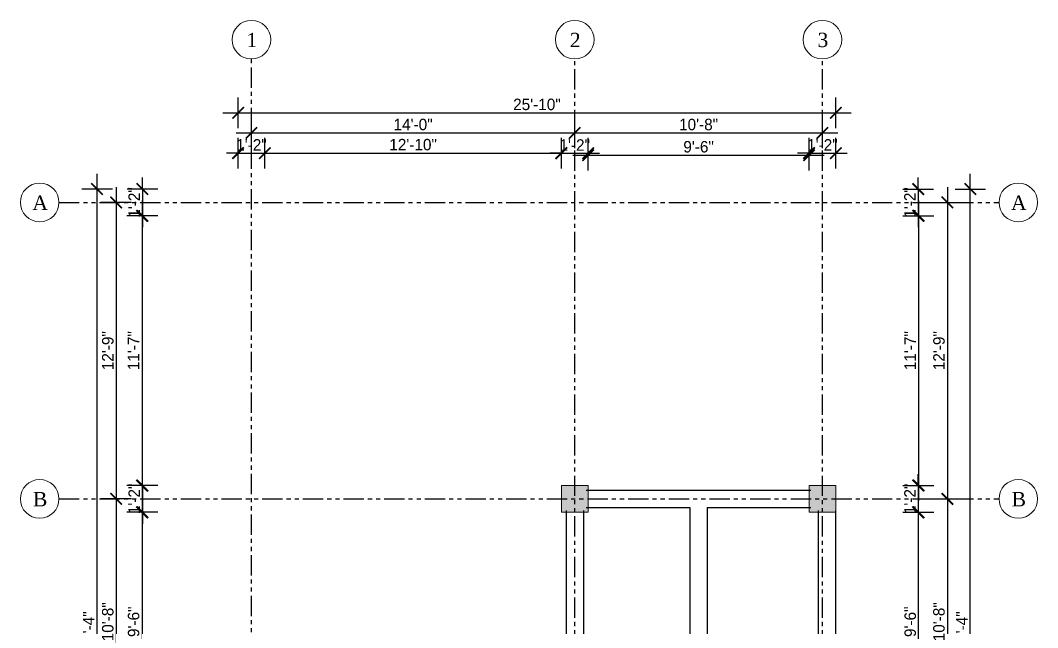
# Model space of a CAD drawing. Header units: inches. Extents: x -2812 to 9774, y -15726 to -746.
# Drawn here: x -1575 to -1043, y -9086 to -8769 of the extents above; entities that cross this region are included whole.
import ezdxf

# ---------------------------------------------------------------- set-up
doc = ezdxf.new("R2010")
doc.units = ezdxf.units.IN
doc.header["$LTSCALE"] = 17
doc.header["$MEASUREMENT"] = 0
doc.linetypes.add('PHANTOM2', pattern=[1.25, 0.625, -0.125, 0.125, -0.125, 0.125, -0.125])
for name, color, linetype, lineweight in [('25 BOT BAR', 12, 'Continuous', 25), ('column', 20, 'Continuous', 15), ('DOOR & WIN', 1, 'Continuous', 25), ('OUTLINE', 1, 'Continuous', 25), ('Profile ele', 4, 'Continuous', 25), ('TEXT', 231, 'Continuous', 20)]:
    doc.layers.add(name, color=color, linetype=linetype, lineweight=lineweight)
doc.layers.add('WINDOW', color=5, linetype='Continuous')
doc.styles.add('ARCHITECTURE', font='stylu.ttf')
doc.dimstyles.new('8 SCALE', dxfattribs={"dimscale": 0, "dimtxt": 6, "dimasz": 6, "dimexe": 8, "dimexo": 8, "dimgap": 1.25, "dimtad": 1, "dimdec": 0, "dimzin": 3, "dimdsep": 46, "dimlunit": 4, "dimtxsty": 'ARCHITECTURE', "dimblk": 'ARCHTICK', "dimcen": 8, "dimdle": 8, "dimclrd": 5, "dimclre": 5, "dimclrt": 7, "dimadec": 0, "dimazin": 0, "dimtfac": 0.75, "dimtdec": 0, "dimtix": 1, "dimtmove": 2, "dimatfit": 3, "dimldrblk": 'ARCHTICK', "dimfxl": 8, "dimfxlon": 1, "dimtolj": 1, "dimtzin": 0, "dimlwd": -1, "dimlwe": -1, "dimarcsym": 0})

# ---------------------------------------------------------------- blocks, each defined once
blk = doc.blocks.new('_ArchTick')
at = {"color": 0, "linetype": 'ByBlock', "const_width": 0.15}
blk.add_lwpolyline([(-0.5, -0.5), (0.5, 0.5)], dxfattribs=at)
blk = doc.blocks.new('*D2572')
at = {"layer": 'Defpoints', "color": 0, "transparency": 16777216}
for p in [(9426.94, -9963.09), (9412.94, -9981.88), (9426.94, -9981.88)]:
    blk.add_point(p, dxfattribs=at)
at = {"layer": 'OUTLINE', "color": 5, "transparency": 16777216}
for p, q in [((9412.94, -9971.09), (9412.94, -9955.09)), ((9426.94, -9971.09), (9426.94, -9955.09)), ((9412.94, -9963.09), (9406.94, -9963.09)), ((9412.94, -9963.09), (9426.94, -9963.09)), ((9426.94, -9963.09), (9432.94, -9963.09))]:
    blk.add_line(p, q, dxfattribs=at)
at = {"layer": 'OUTLINE', "color": 5, "transparency": 16777216, "xscale": 6, "yscale": 6, "zscale": 6}
blk.add_blockref('_ArchTick', (9412.94, -9963.09), dxfattribs=at)
at = {"layer": 'OUTLINE', "color": 5, "transparency": 16777216, "xscale": 6, "yscale": 6, "zscale": 6, "rotation": 180}
blk.add_blockref('_ArchTick', (9426.94, -9963.09), dxfattribs=at)
at = {"layer": 'OUTLINE', "color": 7, "transparency": 16777216, "insert": (9419.94, -9958.78), "char_height": 6, "attachment_point": 5, "style": 'ARCHITECTURE'}
blk.add_mtext('\\A1;1\'-2"', dxfattribs=at)
blk = doc.blocks.new('*D2573')
at = {"layer": 'Defpoints', "color": 0, "transparency": 16777216}
for p in [(9581.94, -9963.06), (9426.94, -9981.88), (9581.94, -9981.88)]:
    blk.add_point(p, dxfattribs=at)
at = {"layer": 'OUTLINE', "color": 5, "transparency": 16777216}
for p, q in [((9426.94, -9971.06), (9426.94, -9955.06)), ((9581.94, -9971.06), (9581.94, -9955.06)), ((9418.94, -9963.06), (9589.94, -9963.06))]:
    blk.add_line(p, q, dxfattribs=at)
at = {"layer": 'OUTLINE', "color": 5, "transparency": 16777216, "xscale": 6, "yscale": 6, "zscale": 6, "rotation": 180}
blk.add_blockref('_ArchTick', (9426.94, -9963.06), dxfattribs=at)
at = {"layer": 'OUTLINE', "color": 5, "transparency": 16777216, "xscale": 6, "yscale": 6, "zscale": 6}
blk.add_blockref('_ArchTick', (9581.94, -9963.06), dxfattribs=at)
at = {"layer": 'OUTLINE', "color": 7, "transparency": 16777216, "insert": (9504.44, -9958.7), "char_height": 6, "attachment_point": 5, "style": 'ARCHITECTURE'}
blk.add_mtext('\\A1;12\'-10"', dxfattribs=at)
blk = doc.blocks.new('*D2574')
at = {"layer": 'Defpoints', "color": 0, "transparency": 16777216}
for p in [(9595.94, -9963.17), (9581.94, -9981.88), (9595.94, -9981.88)]:
    blk.add_point(p, dxfattribs=at)
at = {"layer": 'OUTLINE', "color": 5, "transparency": 16777216}
for p, q in [((9581.94, -9971.17), (9581.94, -9955.17)), ((9595.94, -9971.17), (9595.94, -9955.17)), ((9581.94, -9963.17), (9575.94, -9963.17)), ((9581.94, -9963.17), (9595.94, -9963.17)), ((9595.94, -9963.17), (9601.94, -9963.17))]:
    blk.add_line(p, q, dxfattribs=at)
at = {"layer": 'OUTLINE', "color": 5, "transparency": 16777216, "xscale": 6, "yscale": 6, "zscale": 6}
blk.add_blockref('_ArchTick', (9581.94, -9963.17), dxfattribs=at)
at = {"layer": 'OUTLINE', "color": 5, "transparency": 16777216, "xscale": 6, "yscale": 6, "zscale": 6, "rotation": 180}
blk.add_blockref('_ArchTick', (9595.94, -9963.17), dxfattribs=at)
at = {"layer": 'OUTLINE', "color": 7, "transparency": 16777216, "insert": (9588.94, -9958.86), "char_height": 6, "attachment_point": 5, "style": 'ARCHITECTURE'}
blk.add_mtext('\\A1;1\'-2"', dxfattribs=at)
blk = doc.blocks.new('*D2575')
at = {"layer": 'Defpoints', "color": 0, "transparency": 16777216}
for p in [(9711.41, -9964.18), (9595.94, -9981.88), (9711.41, -9981.88)]:
    blk.add_point(p, dxfattribs=at)
at = {"layer": 'OUTLINE', "color": 5, "transparency": 16777216}
for p, q in [((9595.94, -9972.18), (9595.94, -9956.18)), ((9711.41, -9972.18), (9711.41, -9956.18)), ((9587.94, -9964.18), (9719.41, -9964.18))]:
    blk.add_line(p, q, dxfattribs=at)
at = {"layer": 'OUTLINE', "color": 5, "transparency": 16777216, "xscale": 6, "yscale": 6, "zscale": 6, "rotation": 180}
blk.add_blockref('_ArchTick', (9595.94, -9964.18), dxfattribs=at)
at = {"layer": 'OUTLINE', "color": 5, "transparency": 16777216, "xscale": 6, "yscale": 6, "zscale": 6}
blk.add_blockref('_ArchTick', (9711.41, -9964.18), dxfattribs=at)
at = {"layer": 'OUTLINE', "color": 7, "transparency": 16777216, "insert": (9653.68, -9959.81), "char_height": 6, "attachment_point": 5, "style": 'ARCHITECTURE'}
blk.add_mtext('\\A1;9\'-6"', dxfattribs=at)
blk = doc.blocks.new('*D2576')
at = {"layer": 'Defpoints', "color": 0, "transparency": 16777216}
for p in [(9725.41, -9963.09), (9711.41, -9981.88), (9725.41, -9981.88)]:
    blk.add_point(p, dxfattribs=at)
at = {"layer": 'OUTLINE', "color": 5, "transparency": 16777216}
for p, q in [((9711.41, -9971.09), (9711.41, -9955.09)), ((9725.41, -9971.09), (9725.41, -9955.09)), ((9711.41, -9963.09), (9705.41, -9963.09)), ((9711.41, -9963.09), (9725.41, -9963.09)), ((9725.41, -9963.09), (9731.41, -9963.09))]:
    blk.add_line(p, q, dxfattribs=at)
at = {"layer": 'OUTLINE', "color": 5, "transparency": 16777216, "xscale": 6, "yscale": 6, "zscale": 6}
blk.add_blockref('_ArchTick', (9711.41, -9963.09), dxfattribs=at)
at = {"layer": 'OUTLINE', "color": 5, "transparency": 16777216, "xscale": 6, "yscale": 6, "zscale": 6, "rotation": 180}
blk.add_blockref('_ArchTick', (9725.41, -9963.09), dxfattribs=at)
at = {"layer": 'OUTLINE', "color": 7, "transparency": 16777216, "insert": (9718.41, -9958.78), "char_height": 6, "attachment_point": 5, "style": 'ARCHITECTURE'}
blk.add_mtext('\\A1;1\'-2"', dxfattribs=at)
blk = doc.blocks.new('*D2577')
at = {"layer": 'Defpoints', "color": 0, "transparency": 16777216}
for p in [(9588.94, -9952.56), (9419.94, -9982.88), (9588.94, -9982.88)]:
    blk.add_point(p, dxfattribs=at)
at = {"layer": 'OUTLINE', "color": 5, "transparency": 16777216}
for p, q in [((9419.94, -9960.56), (9419.94, -9944.56)), ((9588.94, -9960.56), (9588.94, -9944.56)), ((9411.94, -9952.56), (9596.94, -9952.56))]:
    blk.add_line(p, q, dxfattribs=at)
at = {"layer": 'OUTLINE', "color": 5, "transparency": 16777216, "xscale": 6, "yscale": 6, "zscale": 6, "rotation": 180}
blk.add_blockref('_ArchTick', (9419.94, -9952.56), dxfattribs=at)
at = {"layer": 'OUTLINE', "color": 5, "transparency": 16777216, "xscale": 6, "yscale": 6, "zscale": 6}
blk.add_blockref('_ArchTick', (9588.94, -9952.56), dxfattribs=at)
at = {"layer": 'OUTLINE', "color": 7, "transparency": 16777216, "insert": (9504.44, -9948.15), "char_height": 6, "attachment_point": 5, "style": 'ARCHITECTURE'}
blk.add_mtext('\\A1;14\'-0"', dxfattribs=at)
blk = doc.blocks.new('*D2578')
at = {"layer": 'Defpoints', "color": 0, "transparency": 16777216}
for p in [(9718.41, -9952.56), (9588.94, -9982.88), (9718.41, -9982.88)]:
    blk.add_point(p, dxfattribs=at)
at = {"layer": 'OUTLINE', "color": 5, "transparency": 16777216}
for p, q in [((9588.94, -9960.56), (9588.94, -9944.56)), ((9718.41, -9960.56), (9718.41, -9944.56)), ((9580.94, -9952.56), (9726.41, -9952.56))]:
    blk.add_line(p, q, dxfattribs=at)
at = {"layer": 'OUTLINE', "color": 5, "transparency": 16777216, "xscale": 6, "yscale": 6, "zscale": 6, "rotation": 180}
blk.add_blockref('_ArchTick', (9588.94, -9952.56), dxfattribs=at)
at = {"layer": 'OUTLINE', "color": 5, "transparency": 16777216, "xscale": 6, "yscale": 6, "zscale": 6}
blk.add_blockref('_ArchTick', (9718.41, -9952.56), dxfattribs=at)
at = {"layer": 'OUTLINE', "color": 7, "transparency": 16777216, "insert": (9653.68, -9948.18), "char_height": 6, "attachment_point": 5, "style": 'ARCHITECTURE'}
blk.add_mtext('\\A1;10\'-8"', dxfattribs=at)
blk = doc.blocks.new('*D2579')
at = {"layer": 'Defpoints', "color": 0, "transparency": 16777216}
for p in [(9725.41, -9942.05), (9412.94, -9981.88), (9725.41, -9981.88)]:
    blk.add_point(p, dxfattribs=at)
at = {"layer": 'OUTLINE', "color": 5, "transparency": 16777216}
for p, q in [((9412.94, -9950.05), (9412.94, -9934.05)), ((9725.41, -9950.05), (9725.41, -9934.05)), ((9404.94, -9942.05), (9733.41, -9942.05))]:
    blk.add_line(p, q, dxfattribs=at)
at = {"layer": 'OUTLINE', "color": 5, "transparency": 16777216, "xscale": 6, "yscale": 6, "zscale": 6, "rotation": 180}
blk.add_blockref('_ArchTick', (9412.94, -9942.05), dxfattribs=at)
at = {"layer": 'OUTLINE', "color": 5, "transparency": 16777216, "xscale": 6, "yscale": 6, "zscale": 6}
blk.add_blockref('_ArchTick', (9725.41, -9942.05), dxfattribs=at)
at = {"layer": 'OUTLINE', "color": 7, "transparency": 16777216, "insert": (9569.18, -9937.65), "char_height": 6, "attachment_point": 5, "style": 'ARCHITECTURE'}
blk.add_mtext('\\A1;25\'-10"', dxfattribs=at)
blk = doc.blocks.new('*D2580')
at = {"layer": 'Defpoints', "color": 0, "transparency": 16777216}
for p in [(9725.41, -9981.88), (9725.41, -9995.88), (9768.46, -9995.88)]:
    blk.add_point(p, dxfattribs=at)
at = {"layer": 'OUTLINE', "color": 5, "transparency": 16777216}
for p, q in [((9768.46, -9981.88), (9768.46, -9975.88)), ((9760.46, -9981.88), (9776.46, -9981.88)), ((9768.46, -9981.88), (9768.46, -9995.88)), ((9760.46, -9995.88), (9776.46, -9995.88)), ((9768.46, -9995.88), (9768.46, -10001.88))]:
    blk.add_line(p, q, dxfattribs=at)
at = {"layer": 'OUTLINE', "color": 5, "transparency": 16777216, "xscale": 6, "yscale": 6, "zscale": 6}
for p, rotation in [((9768.46, -9981.88), 270), ((9768.46, -9995.88), 90)]:
    blk.add_blockref('_ArchTick', p, dxfattribs=dict(at, rotation=rotation))
at = {"layer": 'OUTLINE', "color": 7, "transparency": 16777216, "insert": (9764.15, -9988.88), "char_height": 6, "attachment_point": 5, "rotation": 90, "style": 'ARCHITECTURE'}
blk.add_mtext('\\A1;1\'-2"', dxfattribs=at)
blk = doc.blocks.new('*D2581')
at = {"layer": 'Defpoints', "color": 0, "transparency": 16777216}
for p in [(9725.41, -9995.88), (9725.41, -10136.88), (9768.72, -10136.88)]:
    blk.add_point(p, dxfattribs=at)
at = {"layer": 'OUTLINE', "color": 5, "transparency": 16777216}
for p, q in [((9768.72, -9987.88), (9768.72, -10144.88)), ((9760.72, -9995.88), (9776.72, -9995.88)), ((9760.72, -10136.88), (9776.72, -10136.88))]:
    blk.add_line(p, q, dxfattribs=at)
at = {"layer": 'OUTLINE', "color": 5, "transparency": 16777216, "xscale": 6, "yscale": 6, "zscale": 6}
for p, rotation in [((9768.72, -9995.88), 90), ((9768.72, -10136.88), 270)]:
    blk.add_blockref('_ArchTick', p, dxfattribs=dict(at, rotation=rotation))
at = {"layer": 'OUTLINE', "color": 7, "transparency": 16777216, "insert": (9764.25, -10066.38), "char_height": 6, "attachment_point": 5, "rotation": 90, "style": 'ARCHITECTURE'}
blk.add_mtext('\\A1;11\'-7"', dxfattribs=at)
blk = doc.blocks.new('*D2582')
at = {"layer": 'Defpoints', "color": 0, "transparency": 16777216}
for p in [(9725.41, -10136.88), (9725.41, -10150.88), (9768.46, -10150.88)]:
    blk.add_point(p, dxfattribs=at)
at = {"layer": 'OUTLINE', "color": 5, "transparency": 16777216}
for p, q in [((9768.46, -10136.88), (9768.46, -10130.88)), ((9760.46, -10136.88), (9776.46, -10136.88)), ((9768.46, -10136.88), (9768.46, -10150.88)), ((9760.46, -10150.88), (9776.46, -10150.88)), ((9768.46, -10150.88), (9768.46, -10156.88))]:
    blk.add_line(p, q, dxfattribs=at)
at = {"layer": 'OUTLINE', "color": 5, "transparency": 16777216, "xscale": 6, "yscale": 6, "zscale": 6}
for p, rotation in [((9768.46, -10136.88), 270), ((9768.46, -10150.88), 90)]:
    blk.add_blockref('_ArchTick', p, dxfattribs=dict(at, rotation=rotation))
at = {"layer": 'OUTLINE', "color": 7, "transparency": 16777216, "insert": (9764.15, -10143.88), "char_height": 6, "attachment_point": 5, "rotation": 90, "style": 'ARCHITECTURE'}
blk.add_mtext('\\A1;1\'-2"', dxfattribs=at)
blk = doc.blocks.new('*D2585')
at = {"layer": 'Defpoints', "color": 0, "transparency": 16777216}
for p in [(9724.41, -9988.88), (9724.41, -10143.88), (9783.72, -10143.88)]:
    blk.add_point(p, dxfattribs=at)
at = {"layer": 'OUTLINE', "color": 5, "transparency": 16777216}
for p, q in [((9783.72, -9980.88), (9783.72, -10151.88)), ((9775.72, -9988.88), (9791.72, -9988.88)), ((9775.72, -10143.88), (9791.72, -10143.88))]:
    blk.add_line(p, q, dxfattribs=at)
at = {"layer": 'OUTLINE', "color": 5, "transparency": 16777216, "xscale": 6, "yscale": 6, "zscale": 6}
for p, rotation in [((9783.72, -9988.88), 90), ((9783.72, -10143.88), 270)]:
    blk.add_blockref('_ArchTick', p, dxfattribs=dict(at, rotation=rotation))
at = {"layer": 'OUTLINE', "color": 7, "transparency": 16777216, "insert": (9779.37, -10066.38), "char_height": 6, "attachment_point": 5, "rotation": 90, "style": 'ARCHITECTURE'}
blk.add_mtext('\\A1;12\'-9"', dxfattribs=at)
blk = doc.blocks.new('*D2586')
at = {"layer": 'Defpoints', "color": 0, "transparency": 16777216}
for p in [(9724.41, -10143.88), (9724.41, -10272.37), (9783.72, -10272.37)]:
    blk.add_point(p, dxfattribs=at)
at = {"layer": 'OUTLINE', "color": 5, "transparency": 16777216}
for p, q in [((9783.72, -10135.88), (9783.72, -10280.37)), ((9775.72, -10143.88), (9791.72, -10143.88)), ((9775.72, -10272.37), (9791.72, -10272.37))]:
    blk.add_line(p, q, dxfattribs=at)
at = {"layer": 'OUTLINE', "color": 5, "transparency": 16777216, "xscale": 6, "yscale": 6, "zscale": 6}
for p, rotation in [((9783.72, -10143.88), 90), ((9783.72, -10272.37), 270)]:
    blk.add_blockref('_ArchTick', p, dxfattribs=dict(at, rotation=rotation))
at = {"layer": 'OUTLINE', "color": 7, "transparency": 16777216, "insert": (9779.35, -10208.12), "char_height": 6, "attachment_point": 5, "rotation": 90, "style": 'ARCHITECTURE'}
blk.add_mtext('\\A1;10\'-8"', dxfattribs=at)
blk = doc.blocks.new('*D2588')
at = {"layer": 'Defpoints', "color": 0, "transparency": 16777216}
for p in [(9725.41, -9981.88), (9795.72, -9981.88), (9725.41, -10443.88)]:
    blk.add_point(p, dxfattribs=at)
at = {"layer": 'OUTLINE', "color": 5, "transparency": 16777216}
for p, q in [((9795.72, -10451.88), (9795.72, -9973.88)), ((9787.72, -9981.88), (9803.72, -9981.88)), ((9787.72, -10443.88), (9803.72, -10443.88))]:
    blk.add_line(p, q, dxfattribs=at)
at = {"layer": 'OUTLINE', "color": 5, "transparency": 16777216, "xscale": 6, "yscale": 6, "zscale": 6}
for p, rotation in [((9795.72, -9981.88), 90), ((9795.72, -10443.88), 270)]:
    blk.add_blockref('_ArchTick', p, dxfattribs=dict(at, rotation=rotation))
at = {"layer": 'OUTLINE', "color": 7, "transparency": 16777216, "insert": (9791.34, -10212.88), "char_height": 6, "attachment_point": 5, "rotation": 90, "style": 'ARCHITECTURE'}
blk.add_mtext('\\A1;38\'-4"', dxfattribs=at)
blk = doc.blocks.new('*D2594')
at = {"layer": 'Defpoints', "color": 0, "transparency": 16777216}
for p in [(9725.41, -10150.88), (9768.7, -10150.88), (9725.41, -10265.37)]:
    blk.add_point(p, dxfattribs=at)
at = {"layer": 'OUTLINE', "color": 5, "transparency": 16777216}
for p, q in [((9768.7, -10273.37), (9768.7, -10142.88)), ((9760.7, -10150.88), (9776.7, -10150.88)), ((9760.7, -10265.37), (9776.7, -10265.37))]:
    blk.add_line(p, q, dxfattribs=at)
at = {"layer": 'OUTLINE', "color": 5, "transparency": 16777216, "xscale": 6, "yscale": 6, "zscale": 6}
for p, rotation in [((9768.7, -10150.88), 90), ((9768.7, -10265.37), 270)]:
    blk.add_blockref('_ArchTick', p, dxfattribs=dict(at, rotation=rotation))
at = {"layer": 'OUTLINE', "color": 7, "transparency": 16777216, "insert": (9764.34, -10208.12), "char_height": 6, "attachment_point": 5, "rotation": 90, "style": 'ARCHITECTURE'}
blk.add_mtext('\\A1;9\'-6"', dxfattribs=at)
blk = doc.blocks.new('*D2596')
at = {"layer": 'Defpoints', "color": 0, "transparency": 16777216}
for p in [(9412.94, -9981.88), (9362.94, -9995.88), (9412.94, -9995.88)]:
    blk.add_point(p, dxfattribs=at)
at = {"layer": 'OUTLINE', "color": 5, "transparency": 16777216}
for p, q in [((9362.94, -9981.88), (9362.94, -9975.88)), ((9370.94, -9981.88), (9354.94, -9981.88)), ((9362.94, -9981.88), (9362.94, -9995.88)), ((9370.94, -9995.88), (9354.94, -9995.88)), ((9362.94, -9995.88), (9362.94, -10001.88))]:
    blk.add_line(p, q, dxfattribs=at)
at = {"layer": 'OUTLINE', "color": 5, "transparency": 16777216, "xscale": 6, "yscale": 6, "zscale": 6}
for p, rotation in [((9362.94, -9981.88), 270), ((9362.94, -9995.88), 90)]:
    blk.add_blockref('_ArchTick', p, dxfattribs=dict(at, rotation=rotation))
at = {"layer": 'OUTLINE', "color": 7, "transparency": 16777216, "insert": (9358.63, -9988.88), "char_height": 6, "attachment_point": 5, "rotation": 90, "style": 'ARCHITECTURE'}
blk.add_mtext('\\A1;1\'-2"', dxfattribs=at)
blk = doc.blocks.new('*D2597')
at = {"layer": 'Defpoints', "color": 0, "transparency": 16777216}
for p in [(9412.94, -9995.88), (9362.73, -10136.88), (9412.94, -10136.88)]:
    blk.add_point(p, dxfattribs=at)
at = {"layer": 'OUTLINE', "color": 5, "transparency": 16777216}
for p, q in [((9362.73, -9987.88), (9362.73, -10144.88)), ((9370.73, -9995.88), (9354.73, -9995.88)), ((9370.73, -10136.88), (9354.73, -10136.88))]:
    blk.add_line(p, q, dxfattribs=at)
at = {"layer": 'OUTLINE', "color": 5, "transparency": 16777216, "xscale": 6, "yscale": 6, "zscale": 6}
for p, rotation in [((9362.73, -9995.88), 90), ((9362.73, -10136.88), 270)]:
    blk.add_blockref('_ArchTick', p, dxfattribs=dict(at, rotation=rotation))
at = {"layer": 'OUTLINE', "color": 7, "transparency": 16777216, "insert": (9358.27, -10066.38), "char_height": 6, "attachment_point": 5, "rotation": 90, "style": 'ARCHITECTURE'}
blk.add_mtext('\\A1;11\'-7"', dxfattribs=at)
blk = doc.blocks.new('*D2598')
at = {"layer": 'Defpoints', "color": 0, "transparency": 16777216}
for p in [(9412.94, -10136.88), (9362.94, -10150.88), (9412.94, -10150.88)]:
    blk.add_point(p, dxfattribs=at)
at = {"layer": 'OUTLINE', "color": 5, "transparency": 16777216}
for p, q in [((9362.94, -10136.88), (9362.94, -10130.88)), ((9370.94, -10136.88), (9354.94, -10136.88)), ((9362.94, -10136.88), (9362.94, -10150.88)), ((9370.94, -10150.88), (9354.94, -10150.88)), ((9362.94, -10150.88), (9362.94, -10156.88))]:
    blk.add_line(p, q, dxfattribs=at)
at = {"layer": 'OUTLINE', "color": 5, "transparency": 16777216, "xscale": 6, "yscale": 6, "zscale": 6}
for p, rotation in [((9362.94, -10136.88), 270), ((9362.94, -10150.88), 90)]:
    blk.add_blockref('_ArchTick', p, dxfattribs=dict(at, rotation=rotation))
at = {"layer": 'OUTLINE', "color": 7, "transparency": 16777216, "insert": (9358.63, -10143.88), "char_height": 6, "attachment_point": 5, "rotation": 90, "style": 'ARCHITECTURE'}
blk.add_mtext('\\A1;1\'-2"', dxfattribs=at)
blk = doc.blocks.new('*D2599')
at = {"layer": 'Defpoints', "color": 0, "transparency": 16777216}
for p in [(9412.94, -10150.88), (9362.73, -10265.37), (9412.94, -10265.37)]:
    blk.add_point(p, dxfattribs=at)
at = {"layer": 'OUTLINE', "color": 5, "transparency": 16777216}
for p, q in [((9362.73, -10142.88), (9362.73, -10273.37)), ((9370.73, -10150.88), (9354.73, -10150.88)), ((9370.73, -10265.37), (9354.73, -10265.37))]:
    blk.add_line(p, q, dxfattribs=at)
at = {"layer": 'OUTLINE', "color": 5, "transparency": 16777216, "xscale": 6, "yscale": 6, "zscale": 6}
for p, rotation in [((9362.73, -10150.88), 90), ((9362.73, -10265.37), 270)]:
    blk.add_blockref('_ArchTick', p, dxfattribs=dict(at, rotation=rotation))
at = {"layer": 'OUTLINE', "color": 7, "transparency": 16777216, "insert": (9358.37, -10208.12), "char_height": 6, "attachment_point": 5, "rotation": 90, "style": 'ARCHITECTURE'}
blk.add_mtext('\\A1;9\'-6"', dxfattribs=at)
blk = doc.blocks.new('*D2602')
at = {"layer": 'Defpoints', "color": 0, "transparency": 16777216}
for p in [(9413.94, -9988.88), (9349.22, -10143.88), (9413.94, -10143.88)]:
    blk.add_point(p, dxfattribs=at)
at = {"layer": 'OUTLINE', "color": 5, "transparency": 16777216}
for p, q in [((9349.22, -9980.88), (9349.22, -10151.88)), ((9357.22, -9988.88), (9341.22, -9988.88)), ((9357.22, -10143.88), (9341.22, -10143.88))]:
    blk.add_line(p, q, dxfattribs=at)
at = {"layer": 'OUTLINE', "color": 5, "transparency": 16777216, "xscale": 6, "yscale": 6, "zscale": 6}
for p, rotation in [((9349.22, -9988.88), 90), ((9349.22, -10143.88), 270)]:
    blk.add_blockref('_ArchTick', p, dxfattribs=dict(at, rotation=rotation))
at = {"layer": 'OUTLINE', "color": 7, "transparency": 16777216, "insert": (9344.87, -10066.38), "char_height": 6, "attachment_point": 5, "rotation": 90, "style": 'ARCHITECTURE'}
blk.add_mtext('\\A1;12\'-9"', dxfattribs=at)
blk = doc.blocks.new('*D2603')
at = {"layer": 'Defpoints', "color": 0, "transparency": 16777216}
for p in [(9413.94, -10143.88), (9349.22, -10272.37), (9413.94, -10272.37)]:
    blk.add_point(p, dxfattribs=at)
at = {"layer": 'OUTLINE', "color": 5, "transparency": 16777216}
for p, q in [((9349.22, -10135.88), (9349.22, -10280.37)), ((9357.22, -10143.88), (9341.22, -10143.88)), ((9357.22, -10272.37), (9341.22, -10272.37))]:
    blk.add_line(p, q, dxfattribs=at)
at = {"layer": 'OUTLINE', "color": 5, "transparency": 16777216, "xscale": 6, "yscale": 6, "zscale": 6}
for p, rotation in [((9349.22, -10143.88), 90), ((9349.22, -10272.37), 270)]:
    blk.add_blockref('_ArchTick', p, dxfattribs=dict(at, rotation=rotation))
at = {"layer": 'OUTLINE', "color": 7, "transparency": 16777216, "insert": (9344.85, -10208.12), "char_height": 6, "attachment_point": 5, "rotation": 90, "style": 'ARCHITECTURE'}
blk.add_mtext('\\A1;10\'-8"', dxfattribs=at)
blk = doc.blocks.new('*D2605')
at = {"layer": 'Defpoints', "color": 0, "transparency": 16777216}
for p in [(9339.22, -9981.88), (9412.94, -9981.88), (9412.94, -10443.88)]:
    blk.add_point(p, dxfattribs=at)
at = {"layer": 'OUTLINE', "color": 5, "transparency": 16777216}
for p, q in [((9339.22, -10451.88), (9339.22, -9973.88)), ((9347.22, -9981.88), (9331.22, -9981.88)), ((9347.22, -10443.88), (9331.22, -10443.88))]:
    blk.add_line(p, q, dxfattribs=at)
at = {"layer": 'OUTLINE', "color": 5, "transparency": 16777216, "xscale": 6, "yscale": 6, "zscale": 6}
for p, rotation in [((9339.22, -9981.88), 90), ((9339.22, -10443.88), 270)]:
    blk.add_blockref('_ArchTick', p, dxfattribs=dict(at, rotation=rotation))
at = {"layer": 'OUTLINE', "color": 7, "transparency": 16777216, "insert": (9334.84, -10212.88), "char_height": 6, "attachment_point": 5, "rotation": 90, "style": 'ARCHITECTURE'}
blk.add_mtext('\\A1;38\'-4"', dxfattribs=at)
blk = doc.blocks.new('B5')
at = {"layer": 'column'}
h = blk.add_hatch(color=256, dxfattribs=at)
h.dxf.hatch_style = 1
h.paths.add_polyline_path([(9595.94, -10136.88), (9581.94, -10136.88), (9581.94, -10150.88), (9595.94, -10150.88)])
h = blk.add_hatch(color=256, dxfattribs=at)
h.dxf.hatch_style = 1
h.paths.add_polyline_path([(9725.41, -10136.88), (9711.41, -10136.88), (9711.41, -10150.88), (9725.41, -10150.88)])
for points in [[(9581.94, -10150.88), (9595.94, -10150.88), (9595.94, -10136.88), (9581.94, -10136.88)], [(9711.41, -10150.88), (9725.41, -10150.88), (9725.41, -10136.88), (9711.41, -10136.88)]]:
    blk.add_lwpolyline(points, close=True, dxfattribs=at)
at = {"layer": 'DOOR & WIN', "color": 6, "linetype": 'PHANTOM2'}
for p, q in [((9419.94, -10523.88), (9419.94, -9913.88)), ((9588.94, -10524.86), (9588.94, -9913.88)), ((9718.41, -10524.86), (9718.41, -9913.88)), ((9319.33, -9988.88), (9810.72, -9988.88)), ((9319.33, -10143.88), (9810.72, -10143.88))]:
    blk.add_line(p, q, dxfattribs=at)
at = {"layer": 'Profile ele'}
for p, q in [((9594.94, -10139.38), (9712.41, -10139.38)), ((9584.44, -10149.88), (9584.44, -10266.37)), ((9593.44, -10149.88), (9593.44, -10266.37)), ((9594.94, -10148.38), (9649.18, -10148.38)), ((9649.18, -10148.38), (9649.18, -10267.87)), ((9658.18, -10148.38), (9712.41, -10148.38)), ((9658.18, -10148.38), (9658.18, -10267.87)), ((9716.41, -10266.37), (9716.41, -10149.88)), ((9725.41, -10266.37), (9725.41, -10149.88))]:
    blk.add_line(p, q, dxfattribs=at)
at = {"layer": 'WINDOW', "linetype": 'Continuous', "lineweight": 5, "ltscale": 0.5}
for centre in [(9419.94, -9903.78), (9588.94, -9903.78), (9718.41, -9903.78), (9309.23, -9988.88), (9820.82, -9988.88), (9309.23, -10143.88), (9820.82, -10143.88)]:
    blk.add_circle(centre, 10.1, dxfattribs=at)
at = {"layer": 'TEXT', "char_height": 7.5, "attachment_point": 5}
for s, insert in [('{\\fTimes New Roman|b0|i0|c0|p18;\\C1;1}', (9420.19, -9903.95)), ('{\\fTimes New Roman|b0|i0|c0|p18;\\C1;2}', (9589.19, -9903.95)), ('{\\fTimes New Roman|b0|i0|c0|p18;\\C1;3}', (9718.66, -9903.95)), ('{\\fTimes New Roman|b0|i0|c0|p18;\\C1;A}', (9309.48, -9989.05)), ('{\\fTimes New Roman|b0|i0|c0|p18;\\C1;A}', (9821.07, -9989.05)), ('{\\fTimes New Roman|b0|i0|c0|p18;\\C1;B}', (9309.48, -10144.05)), ('{\\fTimes New Roman|b0|i0|c0|p18;\\C1;B}', (9821.07, -10144.05))]:
    blk.add_mtext(s, dxfattribs=dict(at, insert=insert))
at = {"layer": 'OUTLINE'}
for p1, p2, distance, text, picture, middle in [((9412.94, -9981.88), (9725.41, -9981.88), 39.83, '25\'-10"', '*D2579', (9569.18, -9937.65)), ((9419.94, -9982.88), (9588.94, -9982.88), 30.33, '14\'-0"', '*D2577', (9504.44, -9948.15)), ((9588.94, -9982.88), (9718.41, -9982.88), 30.33, '10\'-8"', '*D2578', (9653.68, -9948.18)), ((9426.94, -9981.88), (9581.94, -9981.88), 18.82, '12\'-10"', '*D2573', (9504.44, -9958.7)), ((9595.94, -9981.88), (9711.41, -9981.88), 17.71, '9\'-6"', '*D2575', (9653.68, -9959.81)), ((9412.94, -10443.88), (9412.94, -9981.88), 73.72, '38\'-4"', '*D2605', (9334.84, -10212.88)), ((9725.41, -10443.88), (9725.41, -9981.88), -70.32, '38\'-4"', '*D2588', (9791.34, -10212.88)), ((9413.94, -9988.88), (9413.94, -10143.88), -64.72, '12\'-9"', '*D2602', (9344.87, -10066.38)), ((9724.41, -9988.88), (9724.41, -10143.88), 59.31, '12\'-9"', '*D2585', (9779.37, -10066.38)), ((9412.94, -9995.88), (9412.94, -10136.88), -50.21, '11\'-7"', '*D2597', (9358.27, -10066.38)), ((9725.41, -9995.88), (9725.41, -10136.88), 43.31, '11\'-7"', '*D2581', (9764.25, -10066.38))]:
    dim = blk.add_aligned_dim(p1=p1, p2=p2, distance=distance, text=text, dimstyle='8 SCALE', override={"dimscale": 1}, dxfattribs=at)
    dim.commit()
    dim.dimension.update_dxf_attribs({"geometry": picture, "text_midpoint": middle})
for p1, p2, distance, picture, middle in [((9412.94, -9981.88), (9426.94, -9981.88), 18.79, '*D2572', (9419.94, -9958.78)), ((9581.94, -9981.88), (9595.94, -9981.88), 18.71, '*D2574', (9588.94, -9958.86)), ((9711.41, -9981.88), (9725.41, -9981.88), 18.79, '*D2576', (9718.41, -9958.78)), ((9412.94, -9981.88), (9412.94, -9995.88), -50, '*D2596', (9358.63, -9988.88)), ((9725.41, -9981.88), (9725.41, -9995.88), 43.05, '*D2580', (9764.15, -9988.88)), ((9413.94, -10143.88), (9413.94, -10272.37), -64.72, '*D2603', (9344.85, -10208.12)), ((9412.94, -10136.88), (9412.94, -10150.88), -50, '*D2598', (9358.63, -10143.88)), ((9724.41, -10143.88), (9724.41, -10272.37), 59.31, '*D2586', (9779.35, -10208.12)), ((9725.41, -10136.88), (9725.41, -10150.88), 43.05, '*D2582', (9764.15, -10143.88)), ((9412.94, -10150.88), (9412.94, -10265.37), -50.21, '*D2599', (9358.37, -10208.12)), ((9725.41, -10265.37), (9725.41, -10150.88), -43.3, '*D2594', (9764.34, -10208.12))]:
    dim = blk.add_aligned_dim(p1=p1, p2=p2, distance=distance, dimstyle='8 SCALE', override={"dimscale": 1}, dxfattribs=at)
    dim.commit()
    dim.dimension.update_dxf_attribs({"geometry": picture, "text_midpoint": middle})

msp = doc.modelspace()

# ---------------------------------------------------------------- block references
at = {"layer": '25 BOT BAR'}
msp.add_blockref('B5', (-10874.23, 1124.97), dxfattribs=at)

doc.saveas('drawing.dxf')
